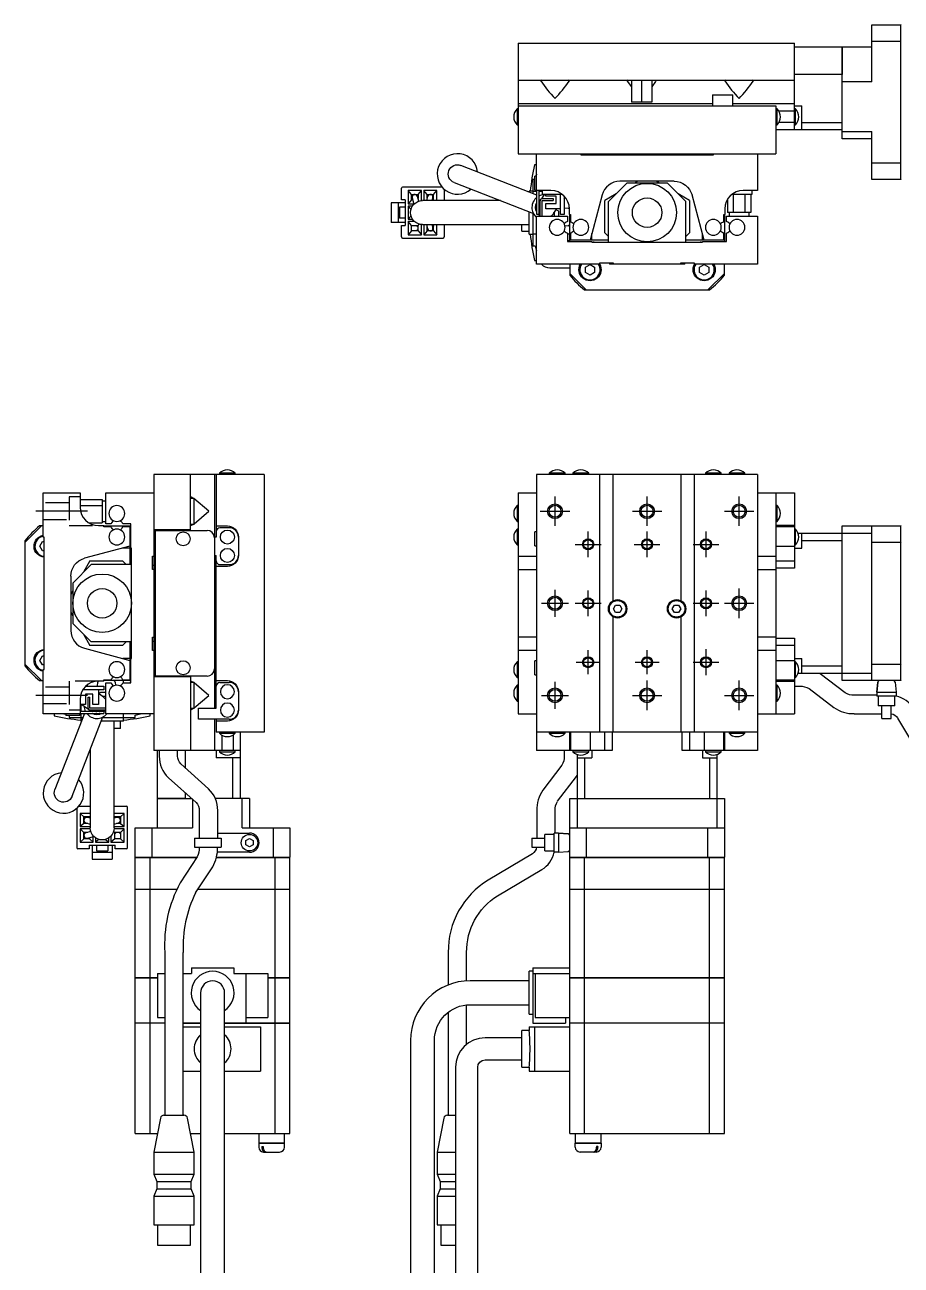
# Model space of a CAD drawing. Extents: x 0 to 883, y -8 to 535.
# Drawn here: x 0 to 238, y 198.5 to 535.3 of the extents above; entities that cross this region are included whole.
import ezdxf

# ---------------------------------------------------------------- set-up
doc = ezdxf.new("R2010")
doc.units = 0
doc.header["$LTSCALE"] = 0.5
doc.linetypes.add('CENTER', pattern=[50.8, 31.75, -6.35, 6.35, -6.35])
doc.linetypes.add('DASHED', pattern=[19.05, 12.7, -6.35])
for name, color, linetype in [('MSM_CENTER', 1, 'CENTER'), ('MSM_CONTINUOUS', 7, 'CONTINUOUS'), ('MSM_DASHED', 4, 'DASHED'), ('MSM_NARROW', 5, 'CONTINUOUS')]:
    doc.layers.add(name, color=color, linetype=linetype)

msp = doc.modelspace()

# ---------------------------------------------------------------- linework, layer by layer
at = {"layer": 'MSM_CENTER'}
for p, q in [((143.97, 399.22), (143.97, 407.22)), ((168.97, 399.22), (168.97, 407.22)), ((193.97, 399.22), (193.97, 407.22)), ((17, 403.22), (3, 403.22)), ((139.97, 403.22), (147.97, 403.22)), ((164.97, 403.22), (172.97, 403.22)), ((189.97, 403.22), (197.97, 403.22)), ((152.97, 390.72), (152.97, 397.72)), ((168.97, 390.72), (168.97, 397.72)), ((184.97, 390.72), (184.97, 397.72)), ((149.47, 394.22), (156.47, 394.22)), ((165.47, 394.22), (172.47, 394.22)), ((181.47, 394.22), (188.47, 394.22)), ((143.97, 374.57), (143.97, 381.87)), ((152.97, 374.72), (152.97, 381.72)), ((184.97, 374.72), (184.97, 381.72)), ((193.97, 374.22), (193.97, 382.22)), ((140.32, 378.22), (147.62, 378.22)), ((149.47, 378.22), (156.47, 378.22)), ((181.47, 378.22), (188.47, 378.22)), ((189.97, 378.22), (197.97, 378.22)), ((152.97, 358.97), (152.97, 365.47)), ((168.97, 358.97), (168.97, 365.47)), ((184.97, 358.72), (184.97, 365.72)), ((149.72, 362.22), (156.22, 362.22)), ((165.72, 362.22), (172.22, 362.22)), ((181.47, 362.22), (188.47, 362.22)), ((168.97, 349.22), (168.97, 357.22)), ((193.97, 349.22), (193.97, 357.22)), ((143.97, 349.57), (143.97, 356.87)), ((17, 353.22), (3, 353.22)), ((140.32, 353.22), (147.62, 353.22)), ((164.97, 353.22), (172.97, 353.22)), ((189.97, 353.22), (197.97, 353.22))]:
    msp.add_line(p, q, dxfattribs=at)
at = {"layer": 'MSM_CONTINUOUS'}
for p, q in [((229.97, 519.8), (229.97, 535.3)), ((229.97, 535.3), (237.87, 535.3)), ((237.87, 535.3), (237.97, 535.2)), ((237.87, 493.3), (237.87, 535.3)), ((133.97, 530.3), (133.97, 500.3)), ((133.97, 530.3), (208.97, 530.3)), ((208.97, 506.8), (208.97, 530.3)), ((208.97, 529.3), (221.97, 529.3)), ((221.97, 504.3), (221.97, 529.3)), ((221.97, 529.3), (229.97, 529.3)), ((221.97, 529.3), (221.97, 521.8)), ((237.87, 530.8), (229.97, 530.8)), ((237.87, 530.8), (237.97, 530.76)), ((133.97, 520.3), (208.97, 520.3)), ((140.22, 520.3), (140.07, 520.18)), ((140.07, 520.18), (140.1, 520.04)), ((147.87, 520.18), (147.71, 520.3)), ((147.82, 520), (147.86, 520.12)), ((147.86, 520.12), (147.87, 520.18)), ((163.72, 520.3), (163.57, 520.18)), ((163.57, 520.18), (163.6, 520.04)), ((163.6, 520.04), (164.72, 518.47)), ((164.72, 520.3), (164.72, 514.3)), ((167.47, 520.3), (167.47, 514.3)), ((170.22, 520.3), (170.22, 514.3)), ((171.29, 519.95), (170.22, 518.47)), ((171.37, 520.18), (171.21, 520.3)), ((171.35, 520.08), (171.29, 519.95)), ((171.37, 520.18), (171.35, 520.08)), ((190.05, 520.18), (190.08, 520.04)), ((190.22, 520.3), (190.07, 520.18)), ((197.87, 520.18), (197.71, 520.3)), ((197.8, 520), (197.84, 520.12)), ((197.84, 520.12), (197.85, 520.18)), ((221.97, 521.8), (208.97, 521.8)), ((229.97, 519.8), (221.97, 519.8)), ((186.72, 516.3), (192.22, 516.3)), ((186.72, 516.3), (186.72, 513.3)), ((192.22, 513.3), (192.22, 516.3)), ((133.67, 512.45), (133.67, 508.15)), ((133.97, 512.45), (133.67, 512.45)), ((186.72, 513.8), (133.97, 513.8)), ((133.97, 513.3), (203.97, 513.3)), ((170.22, 514.3), (164.72, 514.3)), ((208.97, 513.8), (192.22, 513.8)), ((203.97, 513.3), (203.97, 500.3)), ((204.26, 512.45), (203.97, 512.45)), ((204.26, 508.15), (204.26, 512.45)), ((208.97, 513.3), (210.97, 513.3)), ((209.26, 512.45), (208.97, 512.45)), ((209.26, 508.15), (209.26, 512.45)), ((210.97, 506.8), (210.97, 513.3)), ((208.97, 511.84), (204.74, 511.84)), ((208.97, 508.77), (204.74, 508.77)), ((210.97, 508.8), (221.97, 508.8)), ((133.67, 508.15), (133.97, 508.15)), ((203.97, 508.15), (204.26, 508.15)), ((221.97, 506.8), (203.97, 506.8)), ((208.97, 508.15), (209.26, 508.15)), ((221.97, 506.3), (229.97, 506.3)), ((229.97, 493.3), (229.97, 506.3)), ((229.97, 504.3), (221.97, 504.3)), ((133.97, 500.3), (203.97, 500.3)), ((138.97, 490.3), (138.97, 500.3)), ((150.97, 500.3), (150.97, 500)), ((150.97, 500), (186.97, 500)), ((152.22, 500), (152.22, 500.3)), ((154.72, 500.3), (154.72, 500)), ((183.22, 500), (183.22, 500.3)), ((185.72, 500.3), (185.72, 500)), ((186.97, 500), (186.97, 500.3)), ((198.97, 500.3), (198.97, 490.3)), ((139.07, 489.06), (118.37, 497.13)), ((138.97, 497.3), (138.4, 497.3)), ((229.97, 497.8), (237.87, 497.8)), ((237.87, 497.8), (237.97, 497.84)), ((116.56, 492.47), (138.1, 484.07)), ((137.97, 493.3), (137.97, 489.49)), ((138.47, 493.3), (137.97, 493.3)), ((138.47, 490.4), (138.47, 494.2)), ((138.97, 494.2), (138.47, 494.2)), ((138.97, 494.7), (138.82, 494.2)), ((163.47, 492.3), (158.47, 487.3)), ((176.34, 492.8), (161.59, 492.8)), ((174.47, 492.3), (163.47, 492.3)), ((166.47, 492.8), (165.6, 492.3)), ((172.33, 492.3), (171.47, 492.8)), ((179.47, 487.3), (174.47, 492.3)), ((237.87, 493.3), (229.97, 493.3)), ((237.97, 493.4), (237.87, 493.3)), ((102.27, 487.8), (102.27, 490.9)), ((113.31, 491.2), (102.57, 491.2)), ((107.72, 490.3), (104.07, 490.3)), ((104.07, 490.3), (104.07, 486.7)), ((105.02, 489.25), (104.07, 490.3)), ((105.02, 487.75), (105.02, 489.25)), ((105.02, 489.25), (106.77, 489.25)), ((106.39, 489.25), (106.77, 488.88)), ((106.98, 487.4), (106.61, 488.7)), ((106.77, 489.25), (107.72, 490.3)), ((106.77, 489.25), (106.77, 488.16)), ((107.72, 487.54), (107.72, 490.3)), ((111.87, 490.3), (108.32, 490.3)), ((108.32, 490.3), (108.32, 487.55)), ((109.22, 489.25), (108.32, 490.3)), ((109.37, 488.71), (109.03, 487.55)), ((109.22, 488.19), (109.22, 489.25)), ((109.22, 489.25), (110.97, 489.25)), ((110.59, 489.25), (110.97, 488.88)), ((110.97, 489.25), (111.87, 490.3)), ((110.97, 487.75), (110.97, 489.25)), ((111.87, 487.55), (111.87, 490.3)), ((113.87, 490.64), (113.87, 487.55)), ((136.97, 489.88), (136.97, 490.12)), ((137.97, 490.12), (136.97, 490.12)), ((139.07, 490.08), (137.97, 490.08)), ((138.47, 490.4), (138.97, 490.4)), ((142.87, 490.3), (138.97, 490.3)), ((139.07, 483.8), (139.07, 490.3)), ((139.57, 490.3), (139.57, 483.8)), ((140.47, 490.08), (139.57, 490.08)), ((139.64, 488.84), (139.57, 488.87)), ((140.58, 488.52), (140.27, 488.06)), ((140.47, 490.3), (140.47, 489.3)), ((140.47, 489.3), (145.87, 489.3)), ((141.12, 489.3), (140.58, 488.52)), ((141.47, 488.8), (141.47, 489.3)), ((144.27, 488.8), (141.47, 488.8)), ((144.27, 486.8), (144.27, 488.8)), ((145.47, 483.8), (145.47, 489.3)), ((146.47, 488.77), (146.47, 483.8)), ((146.47, 488.25), (146.67, 488.55)), ((156.76, 489.1), (153.47, 476.8)), ((160.55, 489.39), (157.47, 487.61)), ((180.47, 487.61), (177.38, 489.39)), ((184.47, 476.8), (181.17, 489.1)), ((192.07, 489.3), (197.47, 489.3)), ((192.38, 489.3), (192.38, 484.3)), ((198.97, 490.3), (195.07, 490.3)), ((195.55, 489.3), (195.55, 484.3)), ((197.14, 489.3), (197.14, 484.3)), ((197.47, 489.3), (197.47, 490.3)), ((103.27, 487), (99.47, 487)), ((99.47, 487), (99.47, 481.6)), ((101.38, 487), (101.38, 481.6)), ((103.27, 485.8), (101.77, 485.8)), ((101.77, 485.8), (101.77, 482.8)), ((103.27, 487.8), (102.27, 487.8)), ((103.27, 487.8), (103.27, 480.8)), ((105.02, 487.75), (104.07, 486.7)), ((104.07, 486.7), (105.62, 486.7)), ((105.26, 486.1), (104.07, 486.1)), ((104.07, 486.1), (104.07, 482.5)), ((104.85, 485.23), (104.07, 486.1)), ((105.32, 487.75), (105.02, 487.75)), ((105.17, 488.3), (105.65, 486.58)), ((106.93, 487.57), (107.06, 487.42)), ((129.18, 487.55), (107.97, 487.55)), ((110.59, 487.55), (110.81, 488.29)), ((110.65, 487.75), (110.97, 487.75)), ((110.97, 488.13), (110.68, 487.84)), ((110.97, 487.75), (111.14, 487.55)), ((139.97, 487.62), (139.57, 487.04)), ((139.97, 483.3), (139.97, 487.6)), ((140.47, 488.1), (143.47, 488.1)), ((140.47, 487.6), (143.47, 487.6)), ((140.47, 483.3), (140.47, 487.6)), ((141.47, 485.3), (141.47, 486.8)), ((141.47, 486.8), (144.27, 486.8)), ((145.47, 485.3), (141.47, 485.3)), ((143.47, 488.1), (143.47, 487.6)), ((143.56, 484.02), (144.44, 485.3)), ((144.28, 485.07), (144.72, 484.88)), ((146.47, 485.56), (147.51, 485.47)), ((147.87, 483.8), (147.87, 485.3)), ((157.47, 478.8), (157.47, 487.61)), ((158.47, 476.3), (158.47, 487.3)), ((179.47, 476.3), (179.47, 487.3)), ((180.47, 487.61), (180.47, 478.8)), ((190.07, 485.3), (190.07, 483.8)), ((190.79, 487.89), (190.79, 484.3)), ((103.27, 482.8), (101.77, 482.8)), ((104.85, 483.37), (104.07, 482.5)), ((104.07, 482.5), (105.26, 482.5)), ((105.77, 481.9), (104.07, 481.9)), ((104.07, 481.9), (104.07, 478.3)), ((105.02, 480.85), (104.07, 481.9)), ((136.97, 478.48), (136.97, 484.52)), ((137.97, 484.13), (137.97, 475.3)), ((138.97, 483.3), (147.37, 483.3)), ((138.97, 470.3), (138.97, 483.3)), ((139.57, 483.8), (139.07, 483.8)), ((143.77, 484.32), (143.77, 483.3)), ((144.72, 484.88), (144.87, 484.71)), ((144.87, 484.71), (144.87, 483.3)), ((146.47, 483.8), (145.47, 483.8)), ((147.37, 481.91), (147.01, 481.7)), ((147.37, 483.3), (147.37, 481.91)), ((147.87, 483.8), (148.17, 483.8)), ((147.97, 476.5), (147.97, 483.8)), ((148.17, 483.8), (148.17, 481.84)), ((189.77, 483.8), (190.07, 483.8)), ((189.77, 481.84), (189.77, 483.8)), ((189.97, 483.8), (189.97, 476.5)), ((190.57, 481.91), (190.57, 483.3)), ((190.57, 483.3), (198.97, 483.3)), ((190.93, 481.7), (190.57, 481.91)), ((197.14, 484.3), (190.79, 484.3)), ((191.22, 484.3), (191.22, 483.3)), ((196.72, 483.3), (196.72, 484.3)), ((198.97, 483.3), (198.97, 470.3)), ((103.27, 481.6), (99.47, 481.6)), ((102.27, 477.7), (102.27, 480.8)), ((102.27, 480.8), (103.27, 480.8)), ((105.02, 479.35), (104.07, 478.3)), ((104.07, 478.3), (107.72, 478.3)), ((105.02, 479.35), (105.02, 480.85)), ((105.02, 480.85), (106.77, 480.85)), ((106.77, 479.35), (105.02, 479.35)), ((106.39, 480.85), (106.77, 480.48)), ((106.77, 479.73), (106.39, 479.35)), ((106.77, 480.85), (107.06, 481.18)), ((106.77, 479.35), (106.77, 480.85)), ((106.77, 479.35), (107.72, 478.3)), ((107.72, 478.3), (107.72, 481.06)), ((107.97, 481.05), (136.97, 481.05)), ((108.32, 481.05), (108.32, 478.3)), ((109.22, 479.35), (108.32, 478.3)), ((108.32, 478.3), (111.87, 478.3)), ((109.03, 481.05), (109.37, 479.89)), ((109.22, 479.35), (109.22, 480.41)), ((110.97, 479.35), (109.22, 479.35)), ((110.81, 480.31), (110.59, 481.05)), ((110.97, 479.73), (110.59, 479.35)), ((110.97, 480.85), (110.65, 480.85)), ((110.68, 480.77), (110.97, 480.48)), ((110.97, 480.85), (111.14, 481.05)), ((110.97, 479.35), (110.97, 480.85)), ((110.97, 479.35), (111.87, 478.3)), ((111.87, 478.3), (111.87, 481.05)), ((113.87, 481.05), (113.87, 477.7)), ((134.97, 479.3), (134.97, 481.05)), ((134.97, 479.3), (136.97, 479.3)), ((136.97, 478.48), (137.97, 478.48)), ((137.97, 478.52), (138.97, 478.52)), ((147.51, 480.73), (146.69, 480.66)), ((147.01, 478.9), (147.37, 478.69)), ((147.37, 478.69), (147.37, 476.5)), ((147.37, 478.52), (147.97, 478.52)), ((148.17, 478.77), (148.17, 476.8)), ((153.97, 476.8), (153.97, 478.67)), ((157.47, 478.8), (158.47, 477.8)), ((179.47, 477.8), (180.47, 478.8)), ((183.97, 476.8), (183.97, 478.67)), ((189.77, 476.8), (189.77, 478.77)), ((190.57, 478.69), (190.93, 478.9)), ((190.57, 476.5), (190.57, 478.69)), ((102.57, 477.4), (113.57, 477.4)), ((137.97, 475.3), (138.57, 475.3)), ((138.57, 475.3), (138.97, 473.91)), ((147.51, 476.67), (147.37, 476.68)), ((147.37, 476.5), (153.97, 476.5)), ((158.47, 476.8), (148.17, 476.8)), ((153.97, 476.5), (153.97, 476.3)), ((153.97, 476.3), (183.97, 476.3)), ((189.77, 476.8), (179.47, 476.8)), ((183.97, 476.3), (183.97, 476.5)), ((183.97, 476.5), (190.57, 476.5)), ((138.4, 471.3), (138.97, 471.3)), ((156.17, 470.3), (138.97, 470.3)), ((142.55, 469.3), (147.97, 469.3)), ((147.97, 470.3), (147.97, 467.33)), ((152.22, 469.52), (153.47, 470.24)), ((152.22, 468.08), (152.22, 469.52)), ((153.47, 470.24), (154.72, 469.52)), ((154.72, 469.52), (154.72, 468.08)), ((156.17, 470.3), (156.17, 470.65)), ((156.17, 470.65), (159.77, 470.65)), ((158.72, 470.65), (158.72, 470.3)), ((179.22, 470.3), (158.72, 470.3)), ((159.77, 470.65), (159.77, 470.3)), ((178.17, 470.65), (181.77, 470.65)), ((178.17, 470.3), (178.17, 470.65)), ((179.22, 470.3), (179.22, 470.65)), ((181.77, 470.65), (181.77, 470.3)), ((198.97, 470.3), (181.77, 470.3)), ((183.22, 469.52), (184.47, 470.24)), ((183.22, 468.08), (183.22, 469.52)), ((184.47, 470.24), (185.72, 469.52)), ((185.72, 469.52), (185.72, 468.08)), ((189.97, 467.33), (189.97, 470.3)), ((147.97, 467.8), (152.47, 463.3)), ((153.47, 467.36), (152.22, 468.08)), ((154.72, 468.08), (153.47, 467.36)), ((184.47, 467.36), (183.22, 468.08)), ((185.72, 468.08), (184.47, 467.36)), ((185.47, 463.3), (189.97, 467.8)), ((151.99, 463.3), (185.94, 463.3)), ((65, 413.22), (35, 413.22)), ((35, 413.22), (35, 338.22)), ((45, 398.02), (45, 413.22)), ((51.5, 413.22), (51.5, 396.22)), ((52, 413.22), (52, 396.22)), ((57.15, 413.52), (52.85, 413.52)), ((52.85, 413.52), (52.85, 413.22)), ((57.15, 413.22), (57.15, 413.52)), ((65, 413.22), (65, 343.22)), ((198.97, 413.22), (138.97, 413.22)), ((138.97, 413.22), (138.97, 338.22)), ((146.72, 413.52), (142.42, 413.52)), ((142.42, 413.52), (142.42, 413.22)), ((146.72, 413.22), (146.72, 413.52)), ((153.12, 413.52), (148.82, 413.52)), ((148.82, 413.52), (148.82, 413.22)), ((153.12, 413.22), (153.12, 413.52)), ((156.17, 343.22), (156.17, 413.22)), ((159.77, 378.92), (159.77, 413.22)), ((178.17, 413.22), (178.17, 378.92)), ((181.77, 413.22), (181.77, 343.22)), ((189.12, 413.52), (184.82, 413.52)), ((184.82, 413.52), (184.82, 413.22)), ((189.12, 413.22), (189.12, 413.52)), ((195.52, 413.52), (191.22, 413.52)), ((191.22, 413.52), (191.22, 413.22)), ((195.52, 413.22), (195.52, 413.52)), ((198.97, 413.22), (198.97, 338.22)), ((5, 396.22), (5, 408.22)), ((5, 408.22), (15, 408.22)), ((15, 408.22), (15, 404.32)), ((22, 408.22), (35, 408.22)), ((22, 399.82), (22, 408.22)), ((133.97, 408.22), (138.97, 408.22)), ((133.97, 408.22), (133.97, 348.22)), ((198.97, 408.22), (208.97, 408.22)), ((203.97, 408.22), (203.97, 348.22)), ((208.97, 408.22), (208.97, 387.72)), ((15, 406.4), (21, 406.4)), ((15, 404.81), (21, 404.81)), ((21, 406.4), (21, 400.05)), ((22, 405.97), (21, 405.97)), ((45.12, 407.12), (45, 406.97)), ((46, 406.72), (45, 406.72)), ((45.87, 406.72), (45.12, 407.12)), ((50, 403.22), (45.93, 406.68)), ((46, 399.72), (46, 406.72)), ((133.67, 404.77), (133.67, 400.47)), ((133.97, 404.77), (133.67, 404.77)), ((204.26, 404.77), (203.97, 404.77)), ((204.26, 400.47), (204.26, 404.77)), ((46, 399.82), (50, 403.22)), ((4.5, 399.22), (0, 394.72)), ((5, 399.22), (4.03, 399.22)), ((17.41, 400.05), (21, 400.05)), ((20, 399.32), (21.5, 399.32)), ((21, 400.47), (22, 400.47)), ((21.5, 399.02), (21.5, 399.32)), ((21.5, 399.22), (28.8, 399.22)), ((23.46, 399.02), (21.5, 399.02)), ((23.39, 399.82), (22, 399.82)), ((23.6, 400.18), (23.39, 399.82)), ((26.61, 399.82), (26.4, 400.18)), ((28.5, 399.02), (26.54, 399.02)), ((28.8, 399.82), (26.61, 399.82)), ((28.5, 399.02), (28.5, 388.72)), ((28.8, 393.22), (28.8, 399.82)), ((35, 398.22), (45, 398.22)), ((35.5, 358.42), (35.5, 398.02)), ((35.5, 398.02), (49.5, 398.02)), ((36.5, 398.02), (36.5, 398.22)), ((45, 399.72), (46, 399.72)), ((45, 399.48), (45.12, 399.32)), ((45.12, 399.32), (45.87, 399.72)), ((52, 399.22), (55, 399.22)), ((55.5, 398.72), (53, 398.72)), ((133.67, 400.47), (133.97, 400.47)), ((133.67, 398.37), (133.67, 394.07)), ((133.97, 398.37), (133.67, 398.37)), ((138.47, 393.82), (138.47, 397.62)), ((138.97, 397.62), (138.47, 397.62)), ((203.97, 400.47), (204.26, 400.47)), ((208.97, 399.32), (203.97, 399.32)), ((208.97, 399.02), (203.97, 399.02)), ((209.26, 398.37), (208.97, 398.37)), ((209.26, 394.07), (209.26, 398.37)), ((221.97, 397.22), (221.97, 399.22)), ((221.97, 399.22), (237.87, 399.22)), ((229.97, 394.72), (229.97, 399.22)), ((237.87, 394.72), (237.87, 399.22)), ((237.87, 399.22), (237.97, 399.12)), ((0, 395.19), (0, 361.25)), ((4.06, 393.72), (4.78, 394.97)), ((4.78, 394.97), (5.3, 394.97)), ((5.3, 396.22), (5, 396.22)), ((5.3, 360.22), (5.3, 396.22)), ((52, 396.22), (51.49, 396.22)), ((51.5, 396.02), (51.5, 349.72)), ((58, 396.22), (58, 391.22)), ((133.67, 394.07), (133.97, 394.07)), ((208.97, 394.07), (209.26, 394.07)), ((209.99, 397.22), (229.97, 397.22)), ((210.97, 393.22), (210.97, 397.22)), ((221.97, 395.22), (210.97, 395.22)), ((221.97, 359.22), (221.97, 397.22)), ((237.87, 394.72), (229.97, 394.72)), ((229.97, 361.72), (229.97, 394.72)), ((237.97, 394.68), (237.87, 394.72)), ((237.87, 361.72), (237.87, 394.72)), ((4.78, 392.47), (4.06, 393.72)), ((5.3, 392.47), (4.78, 392.47)), ((28.5, 393.72), (16.21, 390.43)), ((28.5, 393.22), (26.63, 393.22)), ((29, 393.22), (28.8, 393.22)), ((29, 363.22), (29, 393.22)), ((34.65, 391.02), (35, 391.02)), ((34.65, 387.42), (34.65, 391.02)), ((51.5, 391.22), (52, 391.22)), ((52, 349.72), (52, 391.22)), ((133.97, 391.02), (138.97, 391.02)), ((138.47, 393.82), (138.97, 393.82)), ((198.97, 391.02), (203.97, 391.02)), ((203.97, 393.72), (208.97, 393.72)), ((208.97, 393.22), (210.97, 393.22)), ((18, 388.72), (13, 383.72)), ((17.7, 389.72), (15.92, 386.64)), ((17.7, 389.72), (26.5, 389.72)), ((29, 388.72), (18, 388.72)), ((27.5, 388.72), (26.5, 389.72)), ((35, 388.47), (34.65, 388.47)), ((35, 387.42), (34.65, 387.42)), ((55, 388.22), (52, 388.22)), ((53, 388.72), (55.5, 388.72)), ((133.97, 387.42), (138.97, 387.42)), ((198.97, 387.42), (203.97, 387.42)), ((203.97, 389.72), (208.97, 389.72)), ((208.97, 387.72), (203.97, 387.72)), ((12.5, 385.6), (12.5, 370.85)), ((13, 381.59), (12.5, 380.72)), ((13, 383.72), (13, 372.72)), ((159.81, 376.72), (160.39, 377.72)), ((160.39, 377.72), (161.54, 377.72)), ((161.54, 377.72), (162.12, 376.72)), ((175.81, 376.72), (176.39, 377.72)), ((176.39, 377.72), (177.54, 377.72)), ((177.54, 377.72), (178.12, 376.72)), ((12.5, 375.72), (13, 374.86)), ((159.77, 343.22), (159.77, 374.53)), ((160.39, 375.72), (159.81, 376.72)), ((161.54, 375.72), (160.39, 375.72)), ((162.12, 376.72), (161.54, 375.72)), ((176.39, 375.72), (175.81, 376.72)), ((177.54, 375.72), (176.39, 375.72)), ((178.12, 376.72), (177.54, 375.72)), ((178.17, 374.53), (178.17, 343.22)), ((13, 372.72), (18, 367.72)), ((15.92, 369.81), (17.7, 366.72)), ((29, 367.72), (18, 367.72)), ((26.5, 366.72), (27.5, 367.72)), ((28.5, 367.72), (28.5, 357.42)), ((34.65, 369.02), (35, 369.02)), ((34.65, 365.42), (34.65, 369.02)), ((34.65, 367.97), (35, 367.97)), ((138.97, 369.02), (133.97, 369.02)), ((203.97, 369.02), (198.97, 369.02)), ((203.97, 368.72), (208.97, 368.72)), ((208.97, 368.72), (208.97, 348.22)), ((4.06, 362.72), (4.78, 363.97)), ((4.78, 363.97), (5.3, 363.97)), ((16.21, 366.02), (28.5, 362.72)), ((26.5, 366.72), (17.7, 366.72)), ((35, 365.42), (34.65, 365.42)), ((138.97, 365.42), (133.97, 365.42)), ((203.97, 365.42), (198.97, 365.42)), ((208.97, 366.72), (203.97, 366.72)), ((0, 361.72), (4.5, 357.22)), ((4.78, 361.47), (4.06, 362.72)), ((5.3, 361.47), (4.78, 361.47)), ((28.5, 363.22), (26.63, 363.22)), ((28.8, 363.22), (29, 363.22)), ((28.8, 356.62), (28.8, 363.22)), ((133.67, 362.37), (133.67, 358.07)), ((133.97, 362.37), (133.67, 362.37)), ((138.47, 358.82), (138.47, 362.62)), ((138.97, 362.62), (138.47, 362.62)), ((203.97, 362.72), (208.97, 362.72)), ((208.97, 363.22), (210.97, 363.22)), ((209.26, 362.37), (208.97, 362.37)), ((209.26, 358.07), (209.26, 362.37)), ((210.97, 359.22), (210.97, 363.22)), ((210.97, 361.22), (221.97, 361.22)), ((229.97, 361.72), (237.87, 361.72)), ((229.97, 357.22), (229.97, 361.72)), ((237.97, 361.77), (237.87, 361.72)), ((237.87, 357.22), (237.87, 361.72)), ((4.03, 357.22), (5, 357.22)), ((5, 348.22), (5, 360.22)), ((5, 360.22), (5.3, 360.22)), ((21.5, 357.12), (20, 357.12)), ((21.5, 357.42), (23.46, 357.42)), ((21.5, 357.12), (21.5, 357.42)), ((28.8, 357.22), (21.5, 357.22)), ((26.54, 357.42), (28.5, 357.42)), ((26.78, 356.62), (26.78, 357.22)), ((45, 358.22), (35, 358.22)), ((49.5, 358.42), (35.5, 358.42)), ((36.5, 358.22), (36.5, 358.42)), ((45, 358.42), (45, 338.22)), ((45.12, 357.12), (45, 356.97)), ((45.87, 356.72), (45.12, 357.12)), ((52, 357.22), (55, 357.22)), ((133.67, 358.07), (133.97, 358.07)), ((138.47, 358.82), (138.97, 358.82)), ((203.97, 357.42), (208.97, 357.42)), ((203.97, 357.12), (208.97, 357.12)), ((208.97, 358.07), (209.26, 358.07)), ((209.99, 359.22), (229.97, 359.22)), ((215.98, 359.06), (215.76, 359.22)), ((222.74, 353.89), (215.98, 359.06)), ((221.97, 357.22), (221.97, 359.22)), ((237.87, 357.22), (221.97, 357.22)), ((237.97, 357.32), (237.87, 357.22)), ((21.5, 354.72), (15.73, 354.72)), ((16.53, 355.72), (21.5, 355.72)), ((17.05, 355.72), (16.76, 355.93)), ((19.74, 355.72), (19.83, 356.77)), ((20, 354.72), (20, 350.72)), ((21.28, 352.81), (20, 353.7)), ((20.6, 354.12), (22, 354.12)), ((21.5, 355.72), (21.5, 354.72)), ((22, 348.22), (22, 356.62)), ((22, 356.62), (23.39, 356.62)), ((23.39, 356.62), (23.6, 356.26)), ((24.57, 356.77), (24.64, 355.94)), ((26.4, 356.26), (26.61, 356.62)), ((26.61, 356.62), (28.8, 356.62)), ((28.63, 356.77), (28.62, 356.62)), ((46, 356.72), (45, 356.72)), ((50, 353.22), (45.95, 356.66)), ((46, 349.72), (46, 356.72)), ((53, 356.72), (55.5, 356.72)), ((58, 354.22), (58, 349.22)), ((133.67, 355.97), (133.67, 351.67)), ((133.97, 355.97), (133.67, 355.97)), ((204.26, 355.97), (203.97, 355.97)), ((204.26, 351.67), (204.26, 355.97)), ((208.97, 355.72), (210.44, 355.72)), ((212.94, 355.09), (219.7, 349.92)), ((231.37, 354.12), (231.6, 356.77)), ((231.6, 356.77), (231.37, 354.12)), ((231.37, 354.12), (236.57, 354.12)), ((231.37, 354.12), (231.37, 353.02)), ((236.33, 356.77), (236.57, 354.12)), ((236.57, 354.12), (236.57, 353.02)), ((15, 352.12), (15, 348.22)), ((16.5, 350.72), (15, 350.72)), ((15.22, 350.72), (15.22, 348.82)), ((15.5, 350.72), (16.78, 349.84)), ((18.5, 353.52), (16.5, 353.52)), ((16.5, 353.52), (16.5, 350.72)), ((17.2, 352.72), (17.7, 352.72)), ((17.2, 349.72), (17.2, 352.72)), ((17.7, 349.72), (17.7, 352.72)), ((18.5, 350.72), (18.5, 353.52)), ((20, 350.72), (18.5, 350.72)), ((20.98, 353.02), (22, 353.02)), ((46, 349.82), (50, 353.22)), ((133.67, 351.67), (133.97, 351.67)), ((203.97, 351.67), (204.26, 351.67)), ((231.37, 353.25), (225.24, 353.25)), ((236.57, 353.02), (231.37, 353.02)), ((231.72, 353.02), (231.72, 350.42)), ((236.22, 350.42), (231.72, 350.42)), ((232.72, 346.95), (232.72, 350.42)), ((235.22, 346.95), (235.22, 350.42)), ((236.22, 350.42), (236.22, 353.02)), ((236.57, 353.02), (236.57, 353.03)), ((15, 348.22), (5, 348.22)), ((8, 348.22), (8, 347.65)), ((16.24, 348.32), (8.17, 327.63)), ((10.6, 348.22), (11.1, 348.08)), ((11.1, 348.22), (11.1, 347.72)), ((14.9, 347.72), (11.1, 347.72)), ((12, 347.72), (12, 347.22)), ((12, 347.22), (15.81, 347.22)), ((12.83, 325.82), (21.23, 347.35)), ((14.9, 347.72), (14.9, 348.22)), ((21.5, 348.82), (15, 348.82)), ((15, 348.32), (21.5, 348.32)), ((15.18, 347.22), (15.18, 346.22)), ((15.22, 348.32), (15.22, 347.22)), ((16.46, 348.9), (16.43, 348.82)), ((16.78, 349.84), (17.24, 349.53)), ((17.68, 349.22), (18.26, 348.82)), ((22, 349.72), (17.7, 349.72)), ((22, 349.22), (17.7, 349.22)), ((21.18, 347.22), (30, 347.22)), ((21.5, 348.82), (21.5, 348.32)), ((35, 348.22), (22, 348.22)), ((26.78, 347.22), (26.78, 348.22)), ((26.82, 346.22), (26.82, 347.22)), ((30, 347.82), (31.4, 348.22)), ((30, 347.22), (30, 347.82)), ((34, 347.65), (34, 348.22)), ((45, 349.72), (46, 349.72)), ((45, 349.48), (45.12, 349.32)), ((45.12, 349.32), (45.87, 349.72)), ((47.2, 346.72), (47.2, 349.72)), ((47.2, 349.72), (52, 349.72)), ((133.97, 348.22), (138.97, 348.22)), ((198.97, 348.22), (208.97, 348.22)), ((225.24, 348.25), (232.72, 348.25)), ((232.72, 346.95), (235.22, 346.95)), ((236.99, 347.07), (244.11, 335.07)), ((15.42, 346.22), (15.18, 346.22)), ((26.82, 346.22), (20.79, 346.22)), ((24.25, 317.22), (24.25, 346.22)), ((26, 344.22), (24.25, 344.22)), ((26, 344.22), (26, 346.22)), ((55.5, 346.72), (47.2, 346.72)), ((51.5, 346.72), (51.5, 338.22)), ((52, 346.72), (52, 343.22)), ((55, 346.22), (52, 346.22)), ((65, 343.22), (52, 343.22)), ((52.85, 343.22), (52.85, 342.93)), ((52.85, 342.93), (57.15, 342.93)), ((53.46, 342.45), (53.46, 338.22)), ((56.54, 342.45), (56.54, 338.22)), ((57.15, 342.93), (57.15, 343.22)), ((58.5, 343.22), (58.5, 325.22)), ((198.97, 343.22), (138.97, 343.22)), ((142.42, 343.22), (142.42, 342.93)), ((142.42, 342.93), (146.72, 342.93)), ((146.72, 342.93), (146.72, 343.22)), ((147.87, 343.22), (147.87, 338.22)), ((148.17, 343.22), (148.17, 338.22)), ((153.47, 343.22), (153.47, 338.22)), ((157.47, 338.22), (157.47, 343.22)), ((159.47, 343.22), (159.47, 338.22)), ((178.47, 338.22), (178.47, 343.22)), ((180.47, 343.22), (180.47, 338.22)), ((184.47, 343.22), (184.47, 338.22)), ((189.77, 338.22), (189.77, 343.22)), ((190.07, 338.22), (190.07, 343.22)), ((191.22, 343.22), (191.22, 342.93)), ((191.22, 342.93), (195.52, 342.93)), ((195.52, 342.93), (195.52, 343.22)), ((17.75, 338.44), (17.75, 317.22)), ((58.5, 338.22), (35, 338.22)), ((36, 325.22), (36, 338.22)), ((36.5, 338.22), (36.5, 336.75)), ((41.5, 336.75), (41.5, 338.22)), ((43.5, 338.22), (43.5, 333.55)), ((52, 338.22), (52, 336.22)), ((52.85, 338.22), (52.85, 337.93)), ((52.85, 337.93), (57.15, 337.93)), ((57.15, 337.93), (57.15, 338.22)), ((159.47, 338.22), (138.97, 338.22)), ((146.47, 338.22), (146.47, 336.75)), ((148.82, 338.22), (148.82, 337.93)), ((148.82, 337.93), (153.12, 337.93)), ((149.97, 337.2), (149.97, 317.22)), ((153.12, 337.93), (153.12, 338.22)), ((153.97, 338.22), (153.97, 336.22)), ((198.97, 338.22), (178.47, 338.22)), ((183.97, 338.22), (183.97, 336.22)), ((184.82, 338.22), (184.82, 337.93)), ((184.82, 337.93), (189.12, 337.93)), ((187.97, 317.22), (187.97, 337.2)), ((189.12, 337.93), (189.12, 338.22)), ((49.87, 327.83), (42.34, 334.59)), ((58.5, 336.22), (52, 336.22)), ((56.5, 325.22), (56.5, 336.22)), ((145.83, 334.25), (140.66, 327.49)), ((149.97, 336.22), (153.97, 336.22)), ((151.97, 336.22), (151.97, 325.22)), ((183.97, 336.22), (187.97, 336.22)), ((185.97, 325.22), (185.97, 336.22)), ((39, 330.86), (46.53, 324.11)), ((144.63, 324.45), (149.8, 331.2)), ((149.8, 331.2), (149.97, 331.43)), ((43.5, 326.83), (43.5, 325.22)), ((36, 317.22), (36, 325.22)), ((36, 325.22), (45.29, 325.22)), ((43.5, 325.22), (36, 325.22)), ((45.5, 325.03), (45.5, 317.22)), ((61, 325.22), (51.71, 325.22)), ((59, 317.22), (59, 325.22)), ((61, 325.22), (61, 317.22)), ((147.97, 309.32), (147.97, 325.22)), ((147.97, 325.22), (149.97, 325.22)), ((149.97, 325.22), (187.97, 325.22)), ((187.97, 325.22), (189.97, 325.22)), ((189.97, 325.22), (189.97, 309.32)), ((14.1, 322.57), (14.1, 311.82)), ((14.66, 323.12), (17.75, 323.12)), ((17.75, 321.12), (15, 321.12)), ((15, 321.12), (15, 317.57)), ((16.05, 320.22), (15, 321.12)), ((17.55, 320.22), (16.05, 320.22)), ((16.05, 318.47), (16.05, 320.22)), ((16.05, 319.85), (16.43, 320.22)), ((17.75, 319.85), (17.01, 320.07)), ((17.18, 320.22), (17.46, 319.93)), ((17.55, 320.22), (17.75, 320.4)), ((17.55, 319.91), (17.55, 320.22)), ((24.25, 323.12), (27.6, 323.12)), ((27, 321.12), (24.25, 321.12)), ((24.45, 320.22), (24.25, 320.4)), ((24.99, 320.07), (24.25, 319.85)), ((25.95, 320.22), (24.45, 320.22)), ((24.45, 320.22), (24.45, 319.91)), ((24.54, 319.93), (24.83, 320.22)), ((25.58, 320.22), (25.95, 319.85)), ((25.95, 320.22), (27, 321.12)), ((25.95, 320.22), (25.95, 318.47)), ((27, 317.57), (27, 321.12)), ((27.9, 311.82), (27.9, 322.82)), ((47.37, 321.95), (47.37, 314.47)), ((52.37, 314.47), (52.37, 321.95)), ((139, 321.95), (139, 314.47)), ((144, 315.82), (144, 321.95)), ((16.05, 318.47), (15, 317.57)), ((15, 317.57), (17.75, 317.57)), ((17.76, 316.97), (15, 316.97)), ((15, 316.97), (15, 313.32)), ((16.05, 316.02), (15, 316.97)), ((17.11, 318.47), (16.05, 318.47)), ((16.59, 318.63), (17.75, 318.28)), ((27, 316.97), (24.24, 316.97)), ((24.25, 318.28), (25.41, 318.63)), ((24.25, 317.57), (27, 317.57)), ((25.95, 318.47), (24.89, 318.47)), ((25.95, 318.47), (27, 317.57)), ((25.95, 316.02), (27, 316.97)), ((27, 313.32), (27, 316.97)), ((30, 317.22), (45.5, 317.22)), ((30, 309.32), (30, 317.22)), ((34.5, 317.22), (34.5, 309.32)), ((59, 317.22), (72, 317.22)), ((67.5, 309.32), (67.5, 317.22)), ((72, 317.22), (72, 309.32)), ((147.97, 317.22), (152.47, 317.22)), ((152.47, 317.22), (185.47, 317.22)), ((152.47, 317.22), (152.47, 309.32)), ((185.47, 317.22), (189.97, 317.22)), ((185.47, 309.32), (185.47, 317.22)), ((16.05, 314.27), (15, 313.32)), ((15, 313.32), (18.6, 313.32)), ((17.14, 316.02), (16.05, 316.02)), ((16.05, 314.27), (16.05, 316.02)), ((16.05, 315.65), (16.43, 316.02)), ((17.55, 314.27), (16.05, 314.27)), ((17.9, 316.24), (16.6, 315.87)), ((17, 314.43), (18.72, 314.91)), ((17.55, 314.58), (17.55, 314.27)), ((17.55, 314.27), (18.6, 313.32)), ((17.73, 316.19), (17.88, 316.32)), ((18.6, 313.32), (18.6, 314.87)), ((19.2, 314.52), (19.2, 313.32)), ((20.07, 314.11), (19.2, 313.32)), ((19.2, 313.32), (22.8, 313.32)), ((21.93, 314.11), (22.8, 313.32)), ((22.8, 313.32), (22.8, 314.52)), ((23.4, 315.03), (23.4, 313.32)), ((24.45, 314.27), (23.4, 313.32)), ((23.4, 313.32), (27, 313.32)), ((24.45, 316.02), (24.12, 316.32)), ((25.95, 316.02), (24.45, 316.02)), ((24.45, 314.27), (24.45, 316.02)), ((24.45, 315.65), (24.83, 316.02)), ((25.95, 314.27), (24.45, 314.27)), ((25.58, 316.02), (25.95, 315.65)), ((25.95, 316.02), (25.95, 314.27)), ((25.95, 314.27), (27, 313.32)), ((46.1, 314.47), (53.09, 314.47)), ((46.1, 314.47), (46.1, 311.97)), ((52.37, 315.82), (61, 315.82)), ((53.09, 314.47), (53.34, 314.47)), ((53.34, 314.47), (53.34, 311.97)), ((60, 313.8), (61, 314.38)), ((60, 312.65), (60, 313.8)), ((61, 314.38), (62, 313.8)), ((62, 313.8), (62, 312.65)), ((137.7, 314.47), (141.17, 314.47)), ((137.7, 314.47), (137.7, 311.97)), ((141.17, 310.97), (141.17, 315.47)), ((143.77, 315.47), (141.17, 315.47)), ((143.77, 310.62), (143.77, 315.82)), ((144.87, 315.82), (143.77, 315.82)), ((144.87, 315.82), (144.87, 310.62)), ((144.87, 315.82), (147.51, 315.59)), ((147.51, 315.59), (144.87, 315.82)), ((17.5, 311.52), (14.4, 311.52)), ((17.5, 312.52), (24.5, 312.52)), ((17.5, 312.52), (17.5, 311.52)), ((18.3, 312.52), (18.3, 308.72)), ((18.3, 310.64), (23.7, 310.64)), ((19.5, 312.52), (19.5, 311.02)), ((19.5, 311.02), (22.5, 311.02)), ((22.5, 312.52), (22.5, 311.02)), ((23.7, 312.52), (23.7, 308.72)), ((24.5, 311.52), (24.5, 312.52)), ((27.6, 311.52), (24.5, 311.52)), ((46.1, 311.97), (53.09, 311.97)), ((61, 310.62), (52.27, 310.62)), ((53.09, 311.97), (53.34, 311.97)), ((61, 312.07), (60, 312.65)), ((62, 312.65), (61, 312.07)), ((137.81, 310.2), (125.81, 303.08)), ((137.7, 311.97), (141.17, 311.97)), ((141.17, 310.97), (143.77, 310.97)), ((144.87, 310.62), (143.77, 310.62)), ((143.77, 310.62), (143.77, 310.62)), ((143.78, 310.61), (143.79, 310.62)), ((144.87, 310.62), (147.51, 310.85)), ((18.3, 308.72), (23.7, 308.72)), ((30, 309.32), (46.78, 309.32)), ((30, 309.32), (30.1, 309.22)), ((30, 300.52), (30, 309.22)), ((30, 309.22), (46.71, 309.22)), ((34.03, 300.52), (34.03, 309.22)), ((34.54, 309.22), (34.5, 309.32)), ((46.84, 309.42), (42.16, 302.3)), ((46.34, 299.56), (51.02, 306.67)), ((52.03, 309.22), (72, 309.22)), ((52.05, 309.32), (72, 309.32)), ((67.46, 309.22), (67.5, 309.32)), ((67.97, 300.52), (67.97, 309.22)), ((71.9, 309.22), (72, 309.32)), ((72, 300.52), (72, 309.22)), ((148.07, 309.22), (147.97, 309.32)), ((147.97, 309.32), (152.47, 309.32)), ((147.97, 300.52), (147.97, 309.22)), ((147.97, 309.22), (189.97, 309.22)), ((151.99, 300.52), (151.99, 309.22)), ((152.47, 309.32), (185.47, 309.32)), ((152.51, 309.22), (152.47, 309.32)), ((185.42, 309.22), (185.47, 309.32)), ((185.47, 309.32), (189.97, 309.32)), ((185.94, 300.52), (185.94, 309.22)), ((189.97, 309.32), (189.87, 309.22)), ((189.97, 300.52), (189.97, 309.22)), ((128.36, 298.78), (140.36, 305.9)), ((41.27, 300.52), (30, 300.52)), ((30, 276.52), (30, 300.47)), ((41.25, 300.47), (30, 300.47)), ((30.05, 300.47), (30.05, 300.52)), ((34.03, 276.52), (34.03, 300.47)), ((34.29, 300.47), (34.29, 300.52)), ((72, 300.47), (46.94, 300.47)), ((72, 300.52), (46.98, 300.52)), ((67.71, 300.47), (67.71, 300.52)), ((67.97, 276.52), (67.97, 300.47)), ((71.95, 300.47), (71.95, 300.52)), ((72, 276.52), (72, 300.47)), ((189.97, 300.52), (147.97, 300.52)), ((189.97, 300.47), (147.97, 300.47)), ((147.97, 264.22), (147.97, 300.47)), ((148.02, 300.47), (148.02, 300.52)), ((151.99, 276.52), (151.99, 300.47)), ((152.25, 300.47), (152.25, 300.52)), ((185.68, 300.47), (185.68, 300.52)), ((185.94, 276.52), (185.94, 300.47)), ((189.92, 300.47), (189.92, 300.52)), ((189.97, 276.52), (189.97, 300.47)), ((38, 283.42), (38, 239.22)), ((43, 239.22), (43, 283.42)), ((114.97, 283.42), (114.97, 274.58)), ((119.97, 275.69), (119.97, 283.42)), ((36, 276.52), (30, 276.52)), ((30, 264.22), (30, 276.47)), ((36, 276.47), (30, 276.47)), ((30.05, 276.47), (30.05, 276.52)), ((34.03, 264.22), (34.03, 276.47)), ((34.29, 276.47), (34.29, 276.52)), ((36, 277.72), (36, 265.72)), ((36, 277.72), (38, 277.72)), ((43, 277.72), (45.22, 277.72)), ((45.22, 279.22), (45.22, 277.72)), ((45.22, 279.22), (56.78, 279.22)), ((56.78, 279.22), (56.78, 277.72)), ((56.78, 277.72), (66, 277.72)), ((60, 277.72), (60, 264.22)), ((66, 277.72), (66, 265.72)), ((72, 276.52), (66, 276.52)), ((72, 276.47), (66, 276.47)), ((67.71, 276.47), (67.71, 276.52)), ((67.97, 264.22), (67.97, 276.47)), ((71.95, 276.47), (71.95, 276.52)), ((72, 264.22), (72, 276.47)), ((136.97, 266.65), (136.97, 278.29)), ((137.97, 278.29), (136.97, 278.29)), ((137.97, 279.22), (137.97, 264.22)), ((137.97, 279.22), (147.97, 279.22)), ((137.97, 277.72), (147.97, 277.72)), ((138.57, 277.72), (138.57, 265.72)), ((189.97, 276.52), (147.97, 276.52)), ((189.97, 276.47), (147.97, 276.47)), ((148.02, 276.47), (148.02, 276.52)), ((151.99, 264.22), (151.99, 276.47)), ((152.25, 276.47), (152.25, 276.52)), ((185.68, 276.47), (185.68, 276.52)), ((185.94, 264.22), (185.94, 276.47)), ((189.92, 276.47), (189.92, 276.52)), ((189.97, 264.22), (189.97, 276.47)), ((136.97, 275.72), (120.97, 275.72)), ((47.75, 272.47), (47.75, 172.47)), ((54.25, 172.47), (54.25, 272.47)), ((114.97, 267.16), (114.97, 239.22)), ((119.97, 258.47), (119.97, 269.17)), ((120.97, 269.22), (136.97, 269.22)), ((136.97, 266.65), (137.97, 266.65)), ((38, 264.22), (30, 264.22)), ((30, 234.22), (30, 264.17)), ((38, 264.17), (30, 264.17)), ((30.05, 264.17), (30.05, 264.22)), ((34.03, 234.22), (34.03, 264.17)), ((34.29, 264.17), (34.29, 264.22)), ((36, 265.72), (38, 265.72)), ((38, 263.22), (38, 251.22)), ((43, 264.22), (47.75, 264.22)), ((47.75, 264.17), (43, 264.17)), ((43, 263.22), (47.75, 263.22)), ((54.25, 264.22), (72, 264.22)), ((72, 264.17), (54.25, 264.17)), ((54.25, 263.22), (64, 263.22)), ((60, 265.72), (66, 265.72)), ((64, 263.22), (64, 251.22)), ((67.71, 264.17), (67.71, 264.22)), ((67.97, 234.22), (67.97, 264.17)), ((71.95, 264.17), (71.95, 264.22)), ((72, 234.22), (72, 264.17)), ((136.97, 263.22), (147.97, 263.22)), ((136.97, 263.22), (136.97, 262.22)), ((137.97, 264.22), (146.77, 264.22)), ((138.4, 263.22), (138.4, 251.22)), ((138.57, 265.72), (147.97, 265.72)), ((146.77, 265.72), (146.77, 264.22)), ((189.97, 264.22), (147.97, 264.22)), ((147.97, 234.22), (147.97, 264.17)), ((189.97, 264.17), (147.97, 264.17)), ((148.02, 264.17), (148.02, 264.22)), ((151.99, 234.22), (151.99, 264.17)), ((152.25, 264.17), (152.25, 264.22)), ((185.68, 264.17), (185.68, 264.22)), ((185.94, 234.22), (185.94, 264.17)), ((189.92, 264.17), (189.92, 264.22)), ((189.97, 234.22), (189.97, 264.17)), ((104.72, 259.47), (104.72, 172.47)), ((111.22, 172.47), (111.22, 259.47)), ((134.97, 260.22), (124.97, 260.22)), ((134.97, 252.22), (134.97, 262.22)), ((136.97, 262.22), (134.97, 262.22)), ((124.97, 254.22), (134.97, 254.22)), ((43, 251.22), (47.75, 251.22)), ((54.25, 251.22), (64, 251.22)), ((116.97, 252.22), (116.97, 157.22)), ((122.97, 157.22), (122.97, 252.22)), ((134.97, 252.22), (136.97, 252.22)), ((136.97, 252.22), (136.97, 251.22)), ((136.97, 251.22), (147.97, 251.22)), ((37.79, 239.22), (43.21, 239.22)), ((114.75, 239.22), (116.97, 239.22)), ((36.81, 238.42), (35, 229.22)), ((46, 229.22), (44.19, 238.42)), ((113.77, 238.42), (111.97, 229.22)), ((30, 234.22), (35.98, 234.22)), ((45.02, 234.22), (47.75, 234.22)), ((54.25, 234.22), (72, 234.22)), ((63.5, 234.22), (63.5, 231.72)), ((70.5, 231.72), (70.5, 234.22)), ((147.97, 234.22), (189.97, 234.22)), ((149.47, 234.22), (149.47, 231.72)), ((156.47, 231.72), (156.47, 234.22)), ((35, 229.22), (46, 229.22)), ((35, 229.22), (35, 223.22)), ((46, 223.22), (46, 229.22)), ((63.5, 231.72), (70.5, 231.72)), ((63.5, 231.67), (70.5, 231.67)), ((63.5, 231.67), (63.5, 230.52)), ((63.55, 231.72), (63.55, 231.67)), ((64.35, 230.72), (64.71, 230.72)), ((64.35, 230.72), (64.35, 230.52)), ((64.71, 230.72), (64.71, 230.52)), ((64.8, 229.22), (69.2, 229.22)), ((70.45, 231.67), (70.45, 231.72)), ((70.5, 230.52), (70.5, 231.67)), ((111.97, 229.22), (116.97, 229.22)), ((111.97, 229.22), (111.97, 223.22)), ((149.47, 231.72), (156.47, 231.72)), ((149.47, 231.67), (156.47, 231.67)), ((149.47, 230.52), (149.47, 231.67)), ((149.52, 231.72), (149.52, 231.67)), ((155.17, 229.22), (150.77, 229.22)), ((155.26, 230.72), (155.26, 230.52)), ((155.61, 230.72), (155.26, 230.72)), ((155.61, 230.72), (155.61, 230.52)), ((156.42, 231.67), (156.42, 231.72)), ((156.47, 231.67), (156.47, 230.52)), ((35, 223.22), (46, 223.22)), ((35, 223.22), (35.85, 221.22)), ((45.15, 221.22), (46, 223.22)), ((111.97, 223.22), (116.97, 223.22)), ((111.97, 223.22), (112.82, 221.22)), ((35.85, 219.22), (35, 217.22)), ((35.85, 221.22), (45.15, 221.22)), ((35.85, 221.22), (35.85, 219.22)), ((35.85, 219.22), (45.15, 219.22)), ((45.15, 219.22), (45.15, 221.22)), ((46, 217.22), (45.15, 219.22)), ((112.82, 219.22), (111.97, 217.22)), ((112.82, 221.22), (116.97, 221.22)), ((112.82, 221.22), (112.82, 219.22)), ((112.82, 219.22), (116.97, 219.22)), ((35, 217.22), (46, 217.22)), ((35, 217.22), (35, 209.42)), ((46, 209.42), (46, 217.22)), ((111.97, 217.22), (116.97, 217.22)), ((111.97, 217.22), (111.97, 209.42)), ((35, 209.42), (46, 209.42)), ((36, 209.42), (36, 203.92)), ((45, 203.92), (45, 209.42)), ((111.97, 209.42), (116.97, 209.42)), ((112.97, 209.42), (112.97, 203.92)), ((36, 203.92), (45, 203.92)), ((112.97, 203.92), (116.97, 203.92))]:
    msp.add_line(p, q, dxfattribs=at)
for centre, radius in [((168.97, 484.3), 7.95), ((168.97, 484.3), 4), ((143.97, 403.22), 1.62), ((168.97, 403.22), 1.62), ((193.97, 403.22), 1.62), ((43, 395.72), 1.9), ((55, 396.22), 1.9), ((152.97, 394.22), 1.23), ((168.97, 394.22), 1.23), ((184.97, 394.22), 1.23), ((55, 391.22), 1.9), ((21, 378.22), 7.95), ((21, 378.22), 4), ((143.97, 378.22), 1.62), ((152.97, 378.22), 1.23), ((160.97, 376.72), 2.5), ((160.97, 376.72), 2.25), ((176.97, 376.72), 2.5), ((176.97, 376.72), 2.25), ((184.97, 378.22), 1.23), ((193.97, 378.22), 1.62), ((43, 360.72), 1.9), ((152.97, 362.22), 1.23), ((168.97, 362.22), 1.23), ((184.97, 362.22), 1.23), ((143.97, 353.22), 1.62), ((168.97, 353.22), 1.62), ((193.97, 353.22), 1.62), ((61, 313.22), 2.25)]:
    msp.add_circle(centre, radius, dxfattribs=at)
at = {"layer": 'MSM_CONTINUOUS', "extrusion": (0, 0, -1)}
for centre, radius in [((-144.57, 480.3), 2.15), ((-150.97, 480.3), 2.15), ((-186.97, 480.3), 2.15), ((-193.37, 480.3), 2.15), ((-25, 402.62), 2.15), ((-25, 396.22), 2.15), ((-25, 360.22), 2.15), ((-25, 353.82), 2.15), ((-55, 354.22), 1.9), ((-55, 349.22), 1.9)]:
    msp.add_circle(centre, radius, dxfattribs=at)
at = {"layer": 'MSM_CONTINUOUS'}
for centre, radius, start, end in [((168.89, 539.59), 34.8, 214.1656, 224.2573), ((117.32, 541.08), 37.07, 315.9481, 325.3441), ((218.87, 539.59), 34.8, 214.1656, 224.2573), ((167.3, 541.08), 37.07, 315.9481, 325.3441), ((135.77, 510.3), 3, 134.22, 225.78), ((202.17, 510.3), 3, 314.22, 45.78), ((207.17, 510.3), 3, 314.22, 45.78), ((117.47, 494.8), 5.5, 5.7366, 311.6652), ((153.47, 499.8), 2.75, 4.1706, 10.4757), ((184.47, 499.8), 2.75, 169.5243, 175.8294), ((196.97, 484.3), 60, 167.4867, 174.4336), ((161.59, 487.8), 5, 90, 165), ((102.57, 490.9), 0.3, 90, 180), ((105.89, 488.5), 0.75, 15.6242, 195.6242), ((110.09, 488.5), 0.75, 343.4791, 163.4791), ((141.2, 485.7), 3.5, 127.4801, 230.4273), ((141.2, 485.7), 3.5, 92.3831, 117.7509), ((142.87, 485.3), 5, 0, 90), ((195.07, 485.3), 5, 90, 180), ((140.47, 487.6), 0.5, 90, 180), ((147.47, 484.97), 0.5, 36.8699, 85), ((147.88, 480.19), 1.75, 120, 142.4351), ((190.05, 480.19), 1.75, 37.5649, 60), ((110.09, 480.1), 0.75, 196.5209, 16.5209), ((196.97, 484.3), 60, 185.5664, 192.5133), ((147.88, 480.42), 1.75, 217.5649, 240), ((147.47, 481.23), 0.5, 275, 0), ((190.05, 480.42), 1.75, 300, 322.4351), ((102.57, 477.7), 0.3, 180, 270), ((113.57, 477.7), 0.3, 270, 360), ((147.47, 476.17), 0.5, 41.2054, 85), ((142.55, 472.3), 3, 221.8103, 270), ((153.47, 468.8), 2.75, 146.9443, 33.0557), ((184.47, 468.8), 2.75, 146.9443, 33.0557), ((168.97, 484.3), 27, 218.9424, 231.0576), ((168.97, 484.3), 27, 308.9424, 321.0576), ((55, 411.42), 3, 44.22, 135.78), ((144.57, 411.42), 3, 44.22, 135.78), ((150.97, 411.42), 3, 44.22, 135.78), ((186.97, 411.42), 3, 44.22, 135.78), ((193.37, 411.42), 3, 44.22, 135.78), ((20, 404.32), 5, 180, 270), ((135.77, 402.62), 3, 134.22, 225.78), ((202.17, 402.62), 3, 314.22, 45.78), ((21, 378.22), 27, 128.9424, 141.0576), ((25.11, 399.31), 1.75, 127.5649, 150), ((24.89, 399.31), 1.75, 30, 52.4351), ((49.5, 396.02), 2, 360, 90), ((53, 397.72), 1, 90, 180), ((55.5, 396.22), 2.5, 0, 90), ((135.77, 396.22), 3, 134.22, 225.78), ((207.17, 396.22), 3, 314.22, 45.78), ((5.5, 393.72), 2.75, 100.4757, 265.8294), ((55.5, 391.22), 2.5, 270, 360), ((53, 389.72), 1, 180, 270), ((17.5, 370.85), 5, 180, 255), ((5.5, 362.72), 2.75, 94.1706, 259.5243), ((21, 378.22), 27, 218.9424, 231.0576), ((49.5, 360.42), 2, 270, 0), ((135.77, 360.22), 3, 134.22, 225.78), ((207.17, 360.22), 3, 314.22, 45.78), ((20, 352.12), 5, 90, 180), ((20.33, 356.72), 0.5, 126.8699, 175), ((24.07, 356.72), 0.5, 5, 90), ((29.13, 356.72), 0.5, 131.2054, 175), ((232.09, 356.72), 0.5, 90, 175), ((235.84, 356.72), 0.5, 5, 90), ((21.02, 353.45), 0.796, 122.1747, 173.5765), ((25.11, 357.14), 1.75, 210, 232.4351), ((24.89, 357.14), 1.75, 307.5649, 330), ((53, 355.72), 1, 90, 180), ((55.5, 354.22), 2.5, 0, 90), ((135.77, 353.82), 3, 134.22, 225.78), ((202.17, 353.82), 3, 314.22, 45.78), ((19.6, 350.45), 3.5, 182.3831, 207.7509), ((234.9, 345.77), 7.46, 31.0796, 77.1249), ((21, 406.23), 60, 257.4867, 264.4336), ((19.6, 350.45), 3.5, 217.4801, 320.4273), ((17.7, 349.72), 0.5, 180, 270), ((21, 406.23), 60, 275.5664, 282.5133), ((55.5, 349.22), 2.5, 270, 360), ((224.99, 357.5), 9.25, 235.0691, 271.4996), ((55, 345.02), 3, 224.22, 315.78), ((144.57, 345.02), 3, 224.22, 315.78), ((193.37, 345.02), 3, 224.22, 315.78), ((55, 340.02), 3, 224.22, 315.78), ((150.97, 340.02), 3, 224.22, 315.78), ((186.97, 340.02), 3, 224.22, 315.78), ((44.4, 336.63), 7.9, 179.1704, 226.9119), ((10.5, 326.72), 5.5, 95.7366, 41.6652), ((44.47, 322.07), 7.9, 359.1704, 46.9119), ((148.25, 322.19), 9.25, 145.0691, 181.4996), ((16.8, 319.35), 0.75, 73.4791, 253.4791), ((25.2, 319.35), 0.75, 286.5209, 106.5209), ((27.6, 322.82), 0.3, 360, 90), ((16.8, 315.15), 0.75, 105.6242, 285.6242), ((61, 313.22), 2.6, 270, 90), ((147.47, 315.09), 0.5, 0, 85), ((14.4, 311.82), 0.3, 180, 270), ((27.6, 311.82), 0.3, 270, 360), ((41.62, 311.88), 10.74, 331.0436, 0.5246), ((136.51, 312.29), 7.46, 301.0791, 347.0064), ((147.47, 311.35), 0.5, 275, 0), ((73.7, 285.45), 35.76, 151.8854, 183.2408), ((137.74, 283.68), 22.77, 121.5764, 180.639), ((76.81, 284.84), 33.84, 154.2126, 182.3901), ((51, 272.47), 5.82, 303.9465, 236.0534), ((51, 272.47), 3.25, 360, 180), ((120.97, 259.47), 16.25, 90, 180), ((51, 257.22), 5, 130.5416, 229.4584), ((51, 257.22), 5, 310.5416, 49.4584), ((124.97, 252.22), 8, 90, 180), ((76.92, 257.21), 60.26, 0.0102, 4.77), ((76.95, 257.23), 60.23, 355.2289, 359.9909), ((37.79, 238.22), 1, 90, 168.8813), ((43.21, 238.22), 1, 11.1187, 90), ((114.75, 238.22), 1, 90, 168.8813), ((64.8, 230.52), 1.3, 180, 270), ((66.02, 230.51), 1.66, 179.4455, 209.7231), ((65.35, 230.11), 0.891, 208.7486, 265.0367), ((66.32, 230.5), 1.61, 179.2584, 214.7863), ((65.67, 230.03), 0.809, 213.6126, 267.2927), ((69.2, 230.52), 1.3, 270, 0), ((150.77, 230.52), 1.3, 180, 270), ((154.3, 230.03), 0.809, 272.7073, 326.3874), ((154.61, 230.11), 0.891, 274.9633, 331.2514), ((153.65, 230.5), 1.61, 325.2137, 0.7416), ((155.17, 230.52), 1.3, 270, 0), ((153.95, 230.51), 1.66, 330.2769, 0.5545)]:
    msp.add_arc(centre, radius, start, end, dxfattribs=at)
at = {"layer": 'MSM_CONTINUOUS', "extrusion": (0, 0, -1)}
for centre, radius, start, end in [((-153.47, 499.8), 3, 170.4059, 176.1774), ((-184.47, 499.8), 3, 3.8226, 9.5941), ((-117.47, 494.8), 2.5, 291.2991, 111.2991), ((-176.34, 487.8), 5, 90, 165), ((-107.97, 484.3), 3.25, 270, 90), ((-141.2, 485.7), 2.5, 328.4167, 31.5833), ((-141.5, 485.43), 2.5, 346.3801, 13.6199), ((-141.2, 485.7), 2.5, 49.3166, 64.3018), ((-141.5, 485.43), 2.5, 307.7255, 320.5229), ((-141.2, 485.7), 2.5, 307.1946, 310.6834), ((-141.5, 485.43), 2.5, 214.5025, 238.5025), ((-147.77, 480.3), 1.59, 104.594, 143.221), ((-190.17, 480.3), 1.59, 36.779, 75.406), ((-147.77, 480.3), 1.59, 216.779, 255.406), ((-190.17, 480.3), 1.59, 284.594, 323.221), ((-153.47, 468.8), 3, 150, 30), ((-184.47, 468.8), 3, 150, 30), ((-25, 399.42), 1.59, 306.779, 345.406), ((-25, 399.42), 1.59, 194.594, 233.221), ((-55, 396.22), 3, 90, 180), ((-5.5, 393.72), 3, 273.8226, 80.4059), ((-55, 391.22), 3, 180, 270), ((-17.5, 385.6), 5, 0, 75), ((-5.5, 362.72), 3, 279.5941, 86.1774), ((-25, 357.02), 1.59, 14.594, 53.221), ((-25, 357.02), 1.59, 126.779, 165.406), ((-55, 354.22), 3, 90, 180), ((-210.61, 351.11), 4.61, 87.9819, 120.4344), ((-225.07, 357.87), 4.61, 267.9819, 300.4344), ((-19.87, 350.75), 2.5, 124.5025, 148.5025), ((-19.6, 350.45), 2.5, 319.3166, 334.3018), ((-19.6, 350.45), 2.5, 238.4167, 301.5833), ((-19.87, 350.75), 2.5, 256.3801, 283.6199), ((-19.87, 350.75), 2.5, 217.7255, 230.5229), ((-19.6, 350.45), 2.5, 217.1946, 220.6834), ((-55, 349.22), 3, 180, 270), ((-234.87, 345.74), 2.51, 97.8709, 147.7523), ((-44.48, 336.66), 2.98, 315.8822, 1.5929), ((-141.85, 336.58), 4.61, 177.9819, 210.4344), ((-10.5, 326.72), 2.5, 201.2991, 21.2991), ((-44.39, 322.03), 2.98, 135.8822, 181.5929), ((-148.61, 322.11), 4.61, 357.9819, 30.4344), ((-21, 317.22), 3.25, 180, 360), ((-40.71, 311.99), 6.65, 180.1766, 202.7547), ((-136.48, 312.32), 2.51, 187.8709, 237.7523), ((-137.75, 283.67), 17.79, 359.2024, 58.1448), ((-120.97, 259.47), 9.75, 0, 90), ((-124.97, 252.22), 2, 0, 90)]:
    msp.add_arc(centre, radius, start, end, dxfattribs=at)
at = {"layer": 'MSM_DASHED'}
for p, q in [((154.47, 476.3), (154.47, 476.5)), ((183.47, 476.5), (183.47, 476.3)), ((12, 405.47), (5, 405.47)), ((12, 407.12), (12, 399.32)), ((15, 407.12), (12, 407.12)), ((5, 400.97), (12, 400.97)), ((12, 399.32), (20, 399.32)), ((12, 357.12), (12, 349.32)), ((20, 357.12), (12, 357.12)), ((12, 355.47), (5, 355.47)), ((5, 350.97), (12, 350.97)), ((12, 349.32), (15, 349.32))]:
    msp.add_line(p, q, dxfattribs=at)
at = {"layer": 'MSM_NARROW'}
for centre, radius in [((143.97, 403.22), 2), ((168.97, 403.22), 2), ((193.97, 403.22), 2), ((152.97, 394.22), 1.5), ((168.97, 394.22), 1.5), ((184.97, 394.22), 1.5), ((143.97, 378.22), 2), ((152.97, 378.22), 1.5), ((184.97, 378.22), 1.5), ((193.97, 378.22), 2), ((152.97, 362.22), 1.5), ((168.97, 362.22), 1.5), ((184.97, 362.22), 1.5), ((143.97, 353.22), 2), ((168.97, 353.22), 2), ((193.97, 353.22), 2)]:
    msp.add_circle(centre, radius, dxfattribs=at)

doc.saveas('drawing.dxf')
